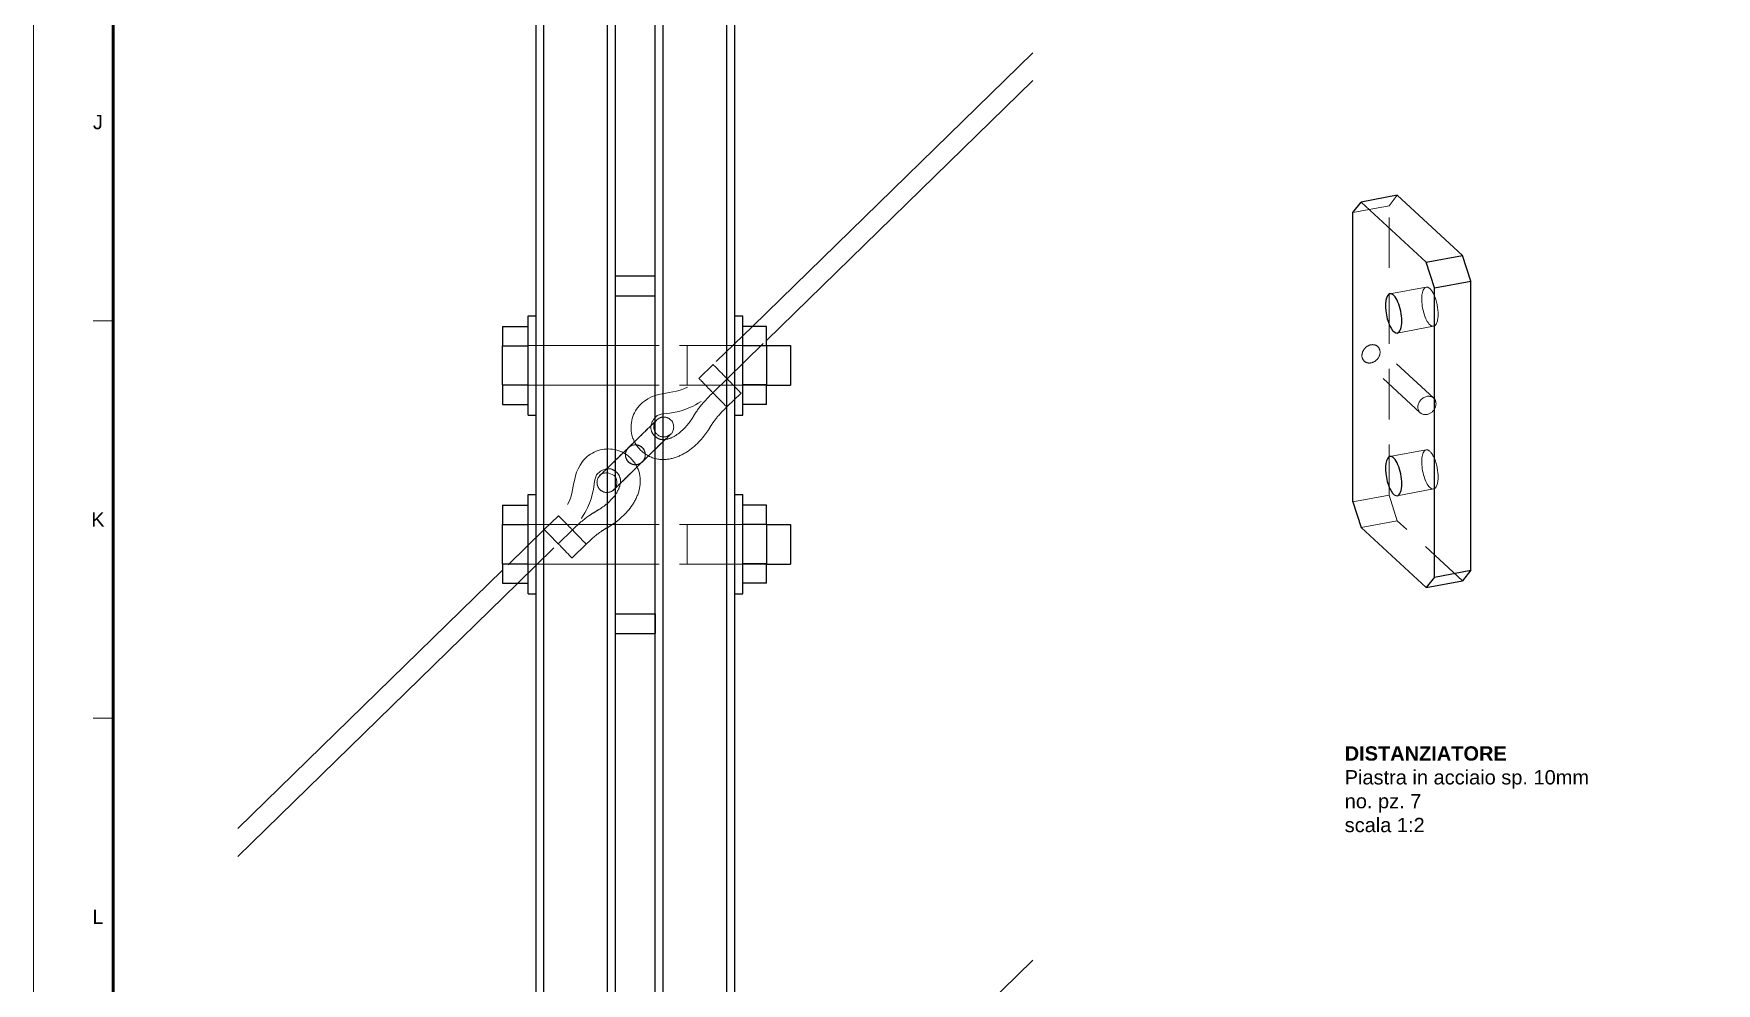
# Model space of a CAD drawing. Header units: millimetres. Extents: x 672 to 1266, y 302 to 1143.
# Drawn here: x 671.8 to 883.5, y 599.9 to 719.4 of the extents above; entities that cross this region are included whole.
import ezdxf
from ezdxf.enums import TextEntityAlignment as Align

# ---------------------------------------------------------------- set-up
doc = ezdxf.new("R2010")
doc.units = ezdxf.units.MM
doc.linetypes.add('HIDDEN', pattern=[9.525, 6.35, -3.175])
doc.layers.get('0').update_dxf_attribs({"color": 2, "true_color": 0xffff00})
for name, color, linetype, lineweight, true_color in [('010', 178, 'Continuous', 9, 0x000000), ('018', 178, 'Continuous', 18, 0x000000), ('050', 178, 'Continuous', 50, 0x000000), ('1_2dist ... 025', 178, 'Continuous', 25, 0x000000), ('1_2dist ... hdn', 250, 'HIDDEN', 9, 0x323232), ('1_2front ... 025', 178, 'Continuous', 25, 0x000000), ('1_2front ... hdn', 250, 'HIDDEN', 9, 0x323232)]:
    doc.layers.add(name, color=color, linetype=linetype, lineweight=lineweight, true_color=true_color)
doc.layers.add('G-ANNO-TEXT', color=178, linetype='Continuous', true_color=0x000000)
doc.styles.add('textstyle178', font='')
doc.styles.add('textstyle90', font='')
doc.styles.add('textstyle93', font='')
doc.styles.add('textstyle96', font='')
doc.styles.get('textstyle178').set_extended_font_data('Arial [TMC ]')
doc.styles.get('textstyle90').set_extended_font_data('Arial [Mono]')
doc.styles.get('textstyle93').set_extended_font_data('Arial [Mono]')
doc.styles.get('textstyle96').set_extended_font_data('Arial [Mono]')

# ---------------------------------------------------------------- blocks, each defined once
blk = doc.blocks.new('title_block')
at = {"layer": '010', "color": 7, "true_color": 0xffffff}
blk.add_lwpolyline([(0, 841), (594, 841), (594, 0), (0, 0)], close=True, dxfattribs=at)
at = {"layer": '018', "color": 7, "true_color": 0xffffff}
for points in [[(7.5, 381), (10, 381)], [(7.5, 331), (10, 331)]]:
    blk.add_lwpolyline(points, dxfattribs=at)
at = {"layer": '050', "color": 7, "true_color": 0xffffff}
blk.add_lwpolyline([(10, 831), (584, 831), (584, 10), (10, 10)], close=True, dxfattribs=at)
at = {"layer": 'G-ANNO-TEXT'}
for s, style, p in [('J', 'textstyle90', (8.09, 406)), ('K', 'textstyle93', (8.09, 356)), ('L', 'textstyle96', (8.09, 306))]:
    blk.add_text(s, height=1.8, dxfattribs=dict(at, style=style)).set_placement(p, align=Align.MIDDLE_CENTER)

msp = doc.modelspace()

# ---------------------------------------------------------------- linework, layer by layer
at = {"layer": '1_2dist ... 025'}
for p, q in [((843.41, 699.06), (838.85, 698.21)), ((851.61, 691.49), (843.41, 699.06)), ((837.82, 696.88), (838.85, 698.21)), ((837.82, 660.49), (837.82, 696.88)), ((838.85, 698.21), (847.05, 690.64)), ((847.05, 690.64), (851.61, 691.49)), ((848.08, 687.42), (847.05, 690.64)), ((852.64, 688.27), (851.61, 691.49)), ((848.08, 687.42), (852.64, 688.27)), ((852.64, 651.88), (852.64, 688.27)), ((848.08, 651.03), (848.08, 687.42)), ((837.82, 660.49), (838.85, 657.27)), ((838.85, 657.27), (847.05, 649.7)), ((848.08, 651.03), (847.05, 649.7)), ((847.05, 649.7), (851.61, 650.55)), ((848.08, 651.03), (852.64, 651.88)), ((852.64, 651.88), (851.61, 650.55))]:
    msp.add_line(p, q, dxfattribs=at)
for points in [[(842.49, 686.65), (841.98, 686.55), (841.78, 685.38), (842.03, 684.02)], [(843.49, 685.63), (843.19, 686.32), (842.81, 686.71), (842.49, 686.65)], [(842.03, 684.02), (842.29, 682.66), (842.9, 681.64), (843.41, 681.73)], [(843.98, 683.25), (843.98, 684.03), (843.79, 684.94), (843.49, 685.63)], [(843.41, 681.73), (843.76, 681.8), (843.98, 682.38), (843.98, 683.25)], [(842.49, 666.18), (841.98, 666.08), (841.78, 664.9), (842.03, 663.55)], [(843.49, 665.16), (843.19, 665.85), (842.81, 666.24), (842.49, 666.18)], [(843.98, 662.77), (843.98, 663.56), (843.79, 664.46), (843.49, 665.16)], [(842.03, 663.55), (842.29, 662.19), (842.9, 661.17), (843.41, 661.26)], [(843.41, 661.26), (843.76, 661.33), (843.98, 661.91), (843.98, 662.77)]]:
    msp.add_open_spline(points, degree=3, dxfattribs=at)
at = {"layer": '1_2dist ... hdn'}
for p, q in [((842.38, 697.73), (843.41, 699.06)), ((842.38, 697.73), (837.82, 696.88)), ((842.38, 661.34), (842.38, 697.73)), ((847.05, 687.5), (842.49, 686.65)), ((847.97, 682.58), (843.41, 681.73)), ((847.99, 673.54), (840.95, 680.03)), ((846.29, 671.7), (839.25, 678.19)), ((847.05, 667.03), (842.49, 666.18)), ((842.38, 661.34), (837.82, 660.49)), ((842.38, 661.34), (843.41, 658.12)), ((847.97, 662.11), (843.41, 661.26)), ((843.41, 658.12), (838.85, 657.27)), ((851.61, 650.55), (843.41, 658.12))]:
    msp.add_line(p, q, dxfattribs=at)
for points in [[(847.05, 687.5), (846.55, 687.4), (846.34, 686.23), (846.59, 684.87)], [(848.05, 686.48), (847.75, 687.17), (847.37, 687.56), (847.05, 687.5)], [(848.54, 684.1), (848.54, 684.88), (848.35, 685.79), (848.05, 686.48)], [(846.59, 684.87), (846.85, 683.51), (847.46, 682.49), (847.97, 682.58)], [(847.97, 682.58), (848.32, 682.65), (848.54, 683.23), (848.54, 684.1)], [(838.96, 678.92), (838.97, 679.2), (839.08, 679.5), (839.27, 679.73)], [(839.27, 679.73), (839.5, 680.03), (839.86, 680.23), (840.2, 680.26)], [(840.2, 680.26), (840.49, 680.29), (840.76, 680.2), (840.95, 680.03)], [(840.95, 680.03), (841.14, 679.86), (841.24, 679.6), (841.24, 679.32)], [(839.25, 678.19), (839.06, 678.37), (838.95, 678.63), (838.96, 678.92)], [(839.94, 677.95), (839.68, 677.94), (839.43, 678.02), (839.25, 678.19)], [(840.81, 678.35), (840.57, 678.11), (840.25, 677.97), (839.94, 677.95)], [(841.24, 679.32), (841.24, 678.98), (841.08, 678.61), (840.81, 678.35)], [(846.38, 673.32), (845.91, 672.82), (845.87, 672.09), (846.29, 671.7)], [(847.99, 673.54), (847.56, 673.93), (846.84, 673.83), (846.38, 673.32)], [(848.28, 672.83), (848.28, 673.11), (848.17, 673.36), (847.99, 673.54)], [(846.29, 671.7), (846.61, 671.41), (847.11, 671.38), (847.55, 671.63)], [(847.55, 671.63), (847.99, 671.88), (848.28, 672.36), (848.28, 672.83)], [(847.05, 667.03), (846.55, 666.93), (846.34, 665.76), (846.59, 664.4)], [(848.05, 666.01), (847.75, 666.7), (847.37, 667.09), (847.05, 667.03)], [(848.54, 663.62), (848.54, 664.41), (848.35, 665.31), (848.05, 666.01)], [(846.59, 664.4), (846.85, 663.04), (847.46, 662.02), (847.97, 662.11)], [(847.97, 662.11), (848.32, 662.18), (848.54, 662.76), (848.54, 663.62)]]:
    msp.add_open_spline(points, degree=3, dxfattribs=at)
at = {"layer": '1_2front ... 025'}
for p, q in [((735.05, 409.91), (735.05, 957.91)), ((736.05, 409.91), (736.05, 957.91)), ((744.05, 409.91), (744.05, 957.91)), ((750.05, 409.91), (750.05, 957.91)), ((751.05, 409.91), (751.05, 957.91)), ((759.05, 409.91), (759.05, 957.91)), ((760.05, 409.91), (760.05, 957.91)), ((745.05, 686.41), (745.05, 758.91)), ((797.55, 717), (762.27, 682.57)), ((764.05, 680.81), (797.55, 713.51)), ((745.05, 688.91), (750.05, 688.91)), ((750.05, 686.41), (750.05, 688.91)), ((745.05, 646.41), (745.05, 686.41)), ((745.05, 686.41), (750.05, 686.41)), ((750.05, 646.41), (750.05, 686.41)), ((734.05, 677.66), (734.05, 683.91)), ((734.05, 683.91), (735.05, 683.91)), ((760.05, 683.91), (761.05, 683.91)), ((761.05, 677.66), (761.05, 683.91)), ((730.85, 682.57), (734.05, 682.57)), ((730.85, 682.57), (730.85, 680.12)), ((764.05, 682.57), (761.05, 682.57)), ((764.05, 680.12), (764.05, 682.57)), ((730.85, 675.21), (730.85, 680.12)), ((730.85, 680.12), (734.05, 680.12)), ((764.05, 680.12), (761.05, 680.12)), ((764.05, 680.16), (767.05, 680.16)), ((764.05, 680.12), (764.05, 675.21)), ((767.05, 680.16), (767.05, 677.66)), ((734.05, 671.41), (734.05, 677.66)), ((761.05, 671.41), (761.05, 677.66)), ((767.05, 677.66), (767.05, 675.16)), ((730.85, 675.21), (734.05, 675.21)), ((730.85, 675.21), (730.85, 672.75)), ((764.05, 675.21), (761.05, 675.21)), ((764.05, 672.75), (764.05, 675.21)), ((764.05, 675.16), (767.05, 675.16)), ((730.85, 672.75), (734.05, 672.75)), ((734.05, 671.41), (735.05, 671.41)), ((760.05, 671.41), (761.05, 671.41)), ((764.05, 672.75), (761.05, 672.75)), ((734.05, 655.16), (734.05, 661.41)), ((734.05, 661.41), (735.05, 661.41)), ((760.05, 661.41), (761.05, 661.41)), ((761.05, 655.16), (761.05, 661.41)), ((730.85, 660.07), (734.05, 660.07)), ((730.85, 660.07), (730.85, 657.62)), ((764.05, 660.07), (761.05, 660.07)), ((764.05, 657.62), (764.05, 660.07)), ((730.85, 652.71), (730.85, 657.62)), ((730.85, 657.62), (734.05, 657.62)), ((764.05, 657.62), (761.05, 657.62)), ((764.05, 657.66), (767.05, 657.66)), ((764.05, 657.62), (764.05, 652.71)), ((767.05, 657.66), (767.05, 655.16)), ((734.05, 648.91), (734.05, 655.16)), ((761.05, 648.91), (761.05, 655.16)), ((767.05, 655.16), (767.05, 652.66)), ((730.85, 652.71), (734.05, 652.71)), ((730.85, 652.71), (730.85, 650.25)), ((764.05, 652.71), (761.05, 652.71)), ((764.05, 650.25), (764.05, 652.71)), ((764.05, 652.66), (767.05, 652.66)), ((730.85, 651.89), (697.55, 619.38)), ((697.55, 615.89), (732.75, 650.25)), ((730.85, 650.25), (734.05, 650.25)), ((764.05, 650.25), (761.05, 650.25)), ((734.05, 648.91), (735.05, 648.91)), ((760.05, 648.91), (761.05, 648.91)), ((745.05, 646.41), (750.05, 646.41)), ((745.05, 573.91), (745.05, 646.41)), ((750.05, 646.41), (750.05, 643.91)), ((745.05, 643.91), (750.05, 643.91)), ((763.99, 570.07), (797.55, 602.83))]:
    msp.add_line(p, q, dxfattribs=at)
at = {"layer": '1_2front ... hdn'}
for p, q in [((735.05, 409.91), (735.05, 957.91)), ((736.05, 409.91), (736.05, 957.91)), ((744.05, 409.91), (744.05, 957.91)), ((745.05, 409.91), (745.05, 957.91)), ((750.05, 409.91), (750.05, 957.91)), ((751.05, 409.91), (751.05, 957.91)), ((759.05, 409.91), (759.05, 957.91)), ((760.05, 409.91), (760.05, 957.91)), ((750.05, 688.91), (745.05, 688.91)), ((745.05, 686.41), (745.05, 688.91)), ((745.05, 686.41), (745.05, 688.91)), ((750.05, 686.41), (750.05, 688.91)), ((745.05, 646.41), (745.05, 686.41)), ((750.05, 686.41), (745.05, 686.41)), ((745.05, 646.41), (745.05, 686.41)), ((750.05, 646.41), (750.05, 686.41)), ((734.05, 683.91), (734.05, 671.41)), ((735.05, 683.91), (735.05, 671.41)), ((735.05, 677.66), (735.05, 683.91)), ((760.05, 683.91), (760.05, 671.41)), ((760.05, 677.66), (760.05, 683.91)), ((761.05, 683.91), (761.05, 671.41)), ((730.85, 682.57), (730.85, 680.12)), ((734.05, 682.57), (734.05, 680.12)), ((734.05, 682.57), (734.05, 680.12)), ((762.27, 682.57), (757.34, 677.76)), ((761.05, 680.12), (761.05, 682.57)), ((761.05, 680.12), (761.05, 682.57)), ((764.05, 680.12), (764.05, 682.57)), ((730.85, 680.12), (734.05, 680.12)), ((730.85, 675.21), (730.85, 680.12)), ((734.05, 680.16), (754.05, 680.16)), ((734.05, 680.16), (735.05, 680.16)), ((734.05, 680.16), (734.05, 680.12)), ((734.05, 680.12), (734.05, 680.16)), ((734.05, 680.16), (734.05, 675.16)), ((734.05, 677.66), (734.05, 680.16)), ((734.05, 675.21), (734.05, 680.12)), ((734.05, 675.21), (734.05, 680.12)), ((734.05, 679.31), (734.05, 680.12)), ((734.05, 680.12), (734.05, 679.31)), ((745.05, 680.16), (735.05, 680.16)), ((735.05, 680.16), (735.05, 675.16)), ((735.05, 677.66), (735.05, 680.16)), ((735.05, 680.16), (735.05, 675.16)), ((735.05, 677.66), (735.05, 680.16)), ((750.05, 680.16), (745.05, 680.16)), ((745.05, 680.16), (745.05, 675.16)), ((745.05, 677.66), (745.05, 680.16)), ((745.05, 680.16), (745.05, 675.16)), ((745.05, 677.66), (745.05, 680.16)), ((760.05, 680.16), (750.05, 680.16)), ((750.05, 680.16), (750.05, 675.16)), ((750.05, 677.66), (750.05, 680.16)), ((750.05, 680.16), (750.05, 675.16)), ((750.05, 677.66), (750.05, 680.16)), ((754.05, 680.16), (764.05, 680.16)), ((754.05, 680.16), (754.05, 677.66)), ((754.05, 675.16), (754.05, 680.16)), ((759.09, 675.97), (764.05, 680.81)), ((760.05, 680.16), (761.05, 680.16)), ((760.05, 680.16), (760.05, 675.16)), ((760.05, 677.66), (760.05, 680.16)), ((760.05, 680.16), (760.05, 675.16)), ((760.05, 677.66), (760.05, 680.16)), ((761.05, 680.16), (764.05, 680.16)), ((761.05, 680.16), (761.05, 675.16)), ((761.05, 677.66), (761.05, 680.16)), ((761.05, 680.16), (761.05, 675.16)), ((761.05, 677.66), (761.05, 680.16)), ((761.05, 680.12), (761.05, 675.21)), ((764.05, 680.12), (761.05, 680.12)), ((761.05, 680.12), (761.05, 675.21)), ((764.05, 680.16), (764.05, 675.16)), ((764.05, 677.66), (764.05, 680.16)), ((764.05, 680.12), (764.05, 675.21)), ((767.05, 675.16), (767.05, 680.16)), ((734.05, 678.48), (734.05, 679.31)), ((734.05, 679.31), (734.05, 678.48)), ((734.05, 676.85), (734.05, 678.48)), ((734.05, 678.48), (734.05, 677.66)), ((734.05, 677.66), (734.05, 676.85)), ((734.05, 675.16), (734.05, 677.66)), ((735.05, 675.16), (735.05, 677.66)), ((735.05, 675.16), (735.05, 677.66)), ((735.05, 671.41), (735.05, 677.66)), ((745.05, 675.16), (745.05, 677.66)), ((745.05, 675.16), (745.05, 677.66)), ((750.05, 675.16), (750.05, 677.66)), ((750.05, 675.16), (750.05, 677.66)), ((754.05, 677.66), (754.05, 675.16)), ((755.55, 676.01), (757.34, 677.76)), ((757.34, 677.76), (757.36, 677.73)), ((757.36, 677.73), (757.34, 677.76)), ((757.36, 677.73), (757.34, 677.76)), ((757.34, 677.76), (757.36, 677.73)), ((757.36, 677.73), (757.43, 677.66)), ((757.43, 677.66), (757.36, 677.73)), ((757.43, 677.66), (757.36, 677.73)), ((757.36, 677.73), (757.43, 677.66)), ((757.43, 677.66), (757.53, 677.56)), ((757.53, 677.56), (757.43, 677.66)), ((757.53, 677.56), (757.43, 677.66)), ((757.43, 677.66), (757.53, 677.56)), ((757.53, 677.56), (757.67, 677.42)), ((757.67, 677.42), (757.53, 677.56)), ((757.67, 677.42), (757.53, 677.56)), ((757.53, 677.56), (757.67, 677.42)), ((760.05, 675.16), (760.05, 677.66)), ((760.05, 675.16), (760.05, 677.66)), ((760.05, 671.41), (760.05, 677.66)), ((761.05, 675.16), (761.05, 677.66)), ((761.05, 675.16), (761.05, 677.66)), ((764.05, 675.16), (764.05, 677.66)), ((734.05, 676.85), (734.05, 676.02)), ((734.05, 676.02), (734.05, 676.85)), ((734.05, 676.02), (734.05, 675.21)), ((734.05, 675.21), (734.05, 676.02)), ((757.3, 674.22), (759.09, 675.97)), ((759.09, 675.97), (757.3, 674.22)), ((757.67, 677.42), (757.84, 677.25)), ((757.84, 677.25), (757.67, 677.42)), ((757.84, 677.25), (757.67, 677.42)), ((757.67, 677.42), (757.84, 677.25)), ((757.84, 677.25), (758.02, 677.06)), ((758.02, 677.06), (757.84, 677.25)), ((758.02, 677.06), (757.84, 677.25)), ((757.84, 677.25), (758.02, 677.06)), ((758.02, 677.06), (758.21, 676.86)), ((758.21, 676.86), (758.02, 677.06)), ((758.21, 676.86), (758.02, 677.06)), ((758.02, 677.06), (758.21, 676.86)), ((758.21, 676.86), (758.41, 676.66)), ((758.41, 676.66), (758.21, 676.86)), ((758.41, 676.66), (758.21, 676.86)), ((758.21, 676.86), (758.41, 676.66)), ((758.41, 676.66), (758.6, 676.47)), ((758.6, 676.47), (758.41, 676.66)), ((758.6, 676.47), (758.41, 676.66)), ((758.41, 676.66), (758.6, 676.47)), ((758.6, 676.47), (758.76, 676.3)), ((758.76, 676.3), (758.6, 676.47)), ((758.76, 676.3), (758.6, 676.47)), ((758.6, 676.47), (758.76, 676.3)), ((758.76, 676.3), (758.9, 676.16)), ((758.9, 676.16), (758.76, 676.3)), ((758.9, 676.16), (758.76, 676.3)), ((758.76, 676.3), (758.9, 676.16)), ((758.9, 676.16), (759, 676.05)), ((759, 676.05), (758.9, 676.16)), ((759, 676.05), (758.9, 676.16)), ((758.9, 676.16), (759, 676.05)), ((759, 676.05), (759.07, 675.99)), ((759.07, 675.99), (759, 676.05)), ((759.07, 675.99), (759, 676.05)), ((759, 676.05), (759.07, 675.99)), ((759.07, 675.99), (759.09, 675.97)), ((759.09, 675.97), (759.07, 675.99)), ((759.09, 675.97), (759.07, 675.99)), ((759.07, 675.99), (759.09, 675.97)), ((759.09, 675.97), (759.11, 675.94)), ((759.11, 675.94), (759.09, 675.97)), ((759.11, 675.94), (759.17, 675.88)), ((759.17, 675.88), (759.11, 675.94)), ((759.17, 675.88), (759.28, 675.77)), ((759.28, 675.77), (759.17, 675.88)), ((759.28, 675.77), (759.42, 675.63)), ((759.42, 675.63), (759.28, 675.77)), ((759.42, 675.63), (759.58, 675.46)), ((759.58, 675.46), (759.42, 675.63)), ((759.58, 675.46), (759.77, 675.27)), ((759.77, 675.27), (759.58, 675.46)), ((730.85, 675.21), (734.05, 675.21)), ((730.85, 675.21), (730.85, 672.75)), ((734.05, 675.21), (734.05, 672.75)), ((734.05, 675.21), (734.05, 672.75)), ((734.05, 675.16), (734.05, 675.21)), ((734.05, 675.21), (734.05, 675.16)), ((734.05, 675.16), (754.05, 675.16)), ((734.05, 675.16), (735.05, 675.16)), ((745.05, 675.16), (735.05, 675.16)), ((750.05, 675.16), (745.05, 675.16)), ((760.05, 675.16), (750.05, 675.16)), ((754.05, 675.16), (764.05, 675.16)), ((757.3, 674.22), (757.32, 674.2)), ((757.32, 674.2), (757.3, 674.22)), ((757.32, 674.2), (757.39, 674.13)), ((757.39, 674.13), (757.32, 674.2)), ((757.39, 674.13), (757.49, 674.02)), ((757.49, 674.02), (757.39, 674.13)), ((757.49, 674.02), (757.63, 673.88)), ((757.63, 673.88), (757.49, 674.02)), ((757.63, 673.88), (757.79, 673.71)), ((757.79, 673.71), (757.63, 673.88)), ((757.79, 673.71), (757.98, 673.52)), ((757.98, 673.52), (757.79, 673.71)), ((757.98, 673.52), (758.17, 673.33)), ((758.17, 673.33), (757.98, 673.52)), ((758.17, 673.33), (758.37, 673.12)), ((758.37, 673.12), (758.17, 673.33)), ((760.84, 674.18), (759.05, 672.43)), ((759.77, 675.27), (759.96, 675.07)), ((759.96, 675.07), (759.77, 675.27)), ((759.96, 675.07), (760.15, 674.87)), ((760.15, 674.87), (759.96, 675.07)), ((760.05, 675.16), (761.05, 675.16)), ((760.15, 674.87), (760.34, 674.68)), ((760.34, 674.68), (760.15, 674.87)), ((760.34, 674.68), (760.51, 674.51)), ((760.51, 674.51), (760.34, 674.68)), ((760.51, 674.51), (760.65, 674.37)), ((760.65, 674.37), (760.51, 674.51)), ((760.65, 674.37), (760.75, 674.26)), ((760.75, 674.26), (760.65, 674.37)), ((760.75, 674.26), (760.81, 674.2)), ((760.81, 674.2), (760.75, 674.26)), ((760.81, 674.2), (760.84, 674.18)), ((760.84, 674.18), (760.81, 674.2)), ((761.05, 672.75), (761.05, 675.21)), ((761.05, 672.75), (761.05, 675.21)), ((764.05, 675.21), (761.05, 675.21)), ((761.05, 675.16), (764.05, 675.16)), ((764.05, 672.75), (764.05, 675.21)), ((758.37, 673.12), (758.55, 672.94)), ((758.55, 672.94), (758.37, 673.12)), ((758.55, 672.94), (758.72, 672.77)), ((758.72, 672.77), (758.55, 672.94)), ((758.72, 672.77), (758.86, 672.63)), ((758.86, 672.63), (758.72, 672.77)), ((758.86, 672.63), (758.96, 672.52)), ((758.96, 672.52), (758.86, 672.63)), ((758.96, 672.52), (759.03, 672.46)), ((759.03, 672.46), (758.96, 672.52)), ((759.03, 672.46), (759.05, 672.43)), ((759.05, 672.43), (759.03, 672.46)), ((748.45, 667.29), (748.45, 667.29)), ((734.05, 661.41), (734.05, 648.91)), ((735.05, 661.41), (735.05, 648.91)), ((735.05, 655.16), (735.05, 661.41)), ((760.05, 661.41), (760.05, 648.91)), ((760.05, 655.16), (760.05, 661.41)), ((761.05, 661.41), (761.05, 648.91)), ((730.85, 660.07), (730.85, 657.62)), ((734.05, 660.07), (734.05, 657.62)), ((734.05, 660.07), (734.05, 657.62)), ((737.88, 658.75), (736.08, 657)), ((761.05, 657.62), (761.05, 660.07)), ((761.05, 657.62), (761.05, 660.07)), ((764.05, 657.62), (764.05, 660.07)), ((730.85, 657.62), (734.05, 657.62)), ((730.85, 652.71), (730.85, 657.62)), ((736.08, 657), (730.85, 651.89)), ((734.05, 657.66), (754.05, 657.66)), ((734.05, 657.66), (735.05, 657.66)), ((734.05, 657.66), (734.05, 657.62)), ((734.05, 657.62), (734.05, 657.66)), ((734.05, 657.66), (734.05, 652.66)), ((734.05, 655.16), (734.05, 657.66)), ((734.05, 652.71), (734.05, 657.62)), ((734.05, 652.71), (734.05, 657.62)), ((734.05, 656.81), (734.05, 657.62)), ((734.05, 657.62), (734.05, 656.81)), ((734.05, 655.97), (734.05, 656.81)), ((734.05, 656.81), (734.05, 655.97)), ((745.05, 657.66), (735.05, 657.66)), ((735.05, 657.66), (735.05, 652.66)), ((735.05, 655.16), (735.05, 657.66)), ((735.05, 657.66), (735.05, 652.66)), ((735.05, 655.16), (735.05, 657.66)), ((736.08, 657), (736.11, 656.98)), ((736.11, 656.98), (736.08, 657)), ((736.11, 656.98), (736.08, 657)), ((736.08, 657), (736.11, 656.98)), ((736.11, 656.98), (736.17, 656.91)), ((736.17, 656.91), (736.11, 656.98)), ((736.17, 656.91), (736.11, 656.98)), ((736.11, 656.98), (736.17, 656.91)), ((736.17, 656.91), (736.28, 656.81)), ((736.28, 656.81), (736.17, 656.91)), ((736.28, 656.81), (736.17, 656.91)), ((736.17, 656.91), (736.28, 656.81)), ((736.28, 656.81), (736.42, 656.67)), ((736.42, 656.67), (736.28, 656.81)), ((736.42, 656.67), (736.28, 656.81)), ((736.28, 656.81), (736.42, 656.67)), ((736.42, 656.67), (736.58, 656.5)), ((736.58, 656.5), (736.42, 656.67)), ((736.58, 656.5), (736.42, 656.67)), ((736.42, 656.67), (736.58, 656.5)), ((736.58, 656.5), (736.77, 656.31)), ((736.77, 656.31), (736.58, 656.5)), ((736.77, 656.31), (736.58, 656.5)), ((736.58, 656.5), (736.77, 656.31)), ((736.77, 656.31), (736.96, 656.11)), ((736.96, 656.11), (736.77, 656.31)), ((736.96, 656.11), (736.77, 656.31)), ((736.77, 656.31), (736.96, 656.11)), ((739.62, 656.96), (737.83, 655.21)), ((737.83, 655.21), (739.62, 656.96)), ((739.62, 656.96), (739.64, 656.94)), ((739.64, 656.94), (739.62, 656.96)), ((739.64, 656.94), (739.71, 656.87)), ((739.71, 656.87), (739.64, 656.94)), ((739.71, 656.87), (739.81, 656.77)), ((739.81, 656.77), (739.71, 656.87)), ((739.81, 656.77), (739.95, 656.62)), ((739.95, 656.62), (739.81, 656.77)), ((739.95, 656.62), (740.12, 656.46)), ((740.12, 656.46), (739.95, 656.62)), ((740.12, 656.46), (740.3, 656.27)), ((740.3, 656.27), (740.12, 656.46)), ((750.05, 657.66), (745.05, 657.66)), ((745.05, 657.66), (745.05, 652.66)), ((745.05, 655.16), (745.05, 657.66)), ((745.05, 657.66), (745.05, 652.66)), ((745.05, 655.16), (745.05, 657.66)), ((760.05, 657.66), (750.05, 657.66)), ((750.05, 657.66), (750.05, 652.66)), ((750.05, 655.16), (750.05, 657.66)), ((750.05, 657.66), (750.05, 652.66)), ((750.05, 655.16), (750.05, 657.66)), ((754.05, 657.66), (764.05, 657.66)), ((754.05, 657.66), (754.05, 655.16)), ((754.05, 652.66), (754.05, 657.66)), ((760.05, 657.66), (761.05, 657.66)), ((760.05, 657.66), (760.05, 652.66)), ((760.05, 655.16), (760.05, 657.66)), ((760.05, 657.66), (760.05, 652.66)), ((760.05, 655.16), (760.05, 657.66)), ((761.05, 657.66), (764.05, 657.66)), ((761.05, 657.66), (761.05, 652.66)), ((761.05, 655.16), (761.05, 657.66)), ((761.05, 657.66), (761.05, 652.66)), ((761.05, 655.16), (761.05, 657.66)), ((761.05, 657.62), (761.05, 652.71)), ((764.05, 657.62), (761.05, 657.62)), ((761.05, 657.62), (761.05, 652.71)), ((764.05, 657.66), (764.05, 652.66)), ((764.05, 655.16), (764.05, 657.66)), ((764.05, 657.62), (764.05, 652.71)), ((767.05, 652.66), (767.05, 657.66)), ((732.75, 650.25), (737.83, 655.21)), ((734.05, 654.35), (734.05, 655.97)), ((734.05, 655.97), (734.05, 655.16)), ((734.05, 655.16), (734.05, 654.35)), ((734.05, 652.66), (734.05, 655.16)), ((734.05, 654.35), (734.05, 653.52)), ((734.05, 653.52), (734.05, 654.35)), ((735.05, 652.66), (735.05, 655.16)), ((735.05, 652.66), (735.05, 655.16)), ((735.05, 648.91), (735.05, 655.16)), ((736.96, 656.11), (737.15, 655.91)), ((737.15, 655.91), (736.96, 656.11)), ((737.15, 655.91), (736.96, 656.11)), ((736.96, 656.11), (737.15, 655.91)), ((737.15, 655.91), (737.34, 655.72)), ((737.34, 655.72), (737.15, 655.91)), ((737.34, 655.72), (737.15, 655.91)), ((737.15, 655.91), (737.34, 655.72)), ((737.34, 655.72), (737.5, 655.55)), ((737.5, 655.55), (737.34, 655.72)), ((737.5, 655.55), (737.34, 655.72)), ((737.34, 655.72), (737.5, 655.55)), ((737.5, 655.55), (737.64, 655.41)), ((737.64, 655.41), (737.5, 655.55)), ((737.64, 655.41), (737.5, 655.55)), ((737.5, 655.55), (737.64, 655.41)), ((737.64, 655.41), (737.75, 655.3)), ((737.75, 655.3), (737.64, 655.41)), ((737.75, 655.3), (737.64, 655.41)), ((737.64, 655.41), (737.75, 655.3)), ((737.75, 655.3), (737.81, 655.24)), ((737.81, 655.24), (737.75, 655.3)), ((737.81, 655.24), (737.75, 655.3)), ((737.75, 655.3), (737.81, 655.24)), ((737.81, 655.24), (737.83, 655.21)), ((737.83, 655.21), (737.81, 655.24)), ((737.83, 655.21), (737.81, 655.24)), ((737.81, 655.24), (737.83, 655.21)), ((737.83, 655.21), (737.86, 655.19)), ((737.86, 655.19), (737.83, 655.21)), ((737.86, 655.19), (737.92, 655.13)), ((737.92, 655.13), (737.86, 655.19)), ((737.92, 655.13), (738.03, 655.02)), ((738.03, 655.02), (737.92, 655.13)), ((738.03, 655.02), (738.16, 654.88)), ((738.16, 654.88), (738.03, 655.02)), ((738.16, 654.88), (738.33, 654.71)), ((738.33, 654.71), (738.16, 654.88)), ((738.33, 654.71), (738.51, 654.52)), ((738.51, 654.52), (738.33, 654.71)), ((738.51, 654.52), (738.71, 654.32)), ((738.71, 654.32), (738.51, 654.52)), ((738.71, 654.32), (738.9, 654.12)), ((738.9, 654.12), (738.71, 654.32)), ((739.58, 653.43), (741.37, 655.17)), ((740.3, 656.27), (740.49, 656.07)), ((740.49, 656.07), (740.3, 656.27)), ((740.49, 656.07), (740.69, 655.87)), ((740.69, 655.87), (740.49, 656.07)), ((740.69, 655.87), (740.87, 655.68)), ((740.87, 655.68), (740.69, 655.87)), ((740.87, 655.68), (741.04, 655.51)), ((741.04, 655.51), (740.87, 655.68)), ((741.04, 655.51), (741.18, 655.37)), ((741.18, 655.37), (741.04, 655.51)), ((741.18, 655.37), (741.28, 655.26)), ((741.28, 655.26), (741.18, 655.37)), ((741.28, 655.26), (741.34, 655.19)), ((741.34, 655.19), (741.28, 655.26)), ((741.34, 655.19), (741.37, 655.17)), ((741.37, 655.17), (741.34, 655.19)), ((745.05, 652.66), (745.05, 655.16)), ((745.05, 652.66), (745.05, 655.16)), ((750.05, 652.66), (750.05, 655.16)), ((750.05, 652.66), (750.05, 655.16)), ((754.05, 655.16), (754.05, 652.66)), ((760.05, 652.66), (760.05, 655.16)), ((760.05, 652.66), (760.05, 655.16)), ((760.05, 648.91), (760.05, 655.16)), ((761.05, 652.66), (761.05, 655.16)), ((761.05, 652.66), (761.05, 655.16)), ((764.05, 652.66), (764.05, 655.16)), ((730.85, 652.71), (734.05, 652.71)), ((730.85, 652.71), (730.85, 650.25)), ((734.05, 653.52), (734.05, 652.71)), ((734.05, 652.71), (734.05, 653.52)), ((734.05, 652.71), (734.05, 650.25)), ((734.05, 652.71), (734.05, 650.25)), ((734.05, 652.66), (734.05, 652.71)), ((734.05, 652.71), (734.05, 652.66)), ((734.05, 652.66), (754.05, 652.66)), ((734.05, 652.66), (735.05, 652.66)), ((745.05, 652.66), (735.05, 652.66)), ((738.9, 654.12), (739.09, 653.93)), ((739.09, 653.93), (738.9, 654.12)), ((739.09, 653.93), (739.25, 653.76)), ((739.25, 653.76), (739.09, 653.93)), ((739.25, 653.76), (739.39, 653.62)), ((739.39, 653.62), (739.25, 653.76)), ((739.39, 653.62), (739.49, 653.51)), ((739.49, 653.51), (739.39, 653.62)), ((739.49, 653.51), (739.56, 653.45)), ((739.56, 653.45), (739.49, 653.51)), ((739.56, 653.45), (739.58, 653.43)), ((739.58, 653.43), (739.56, 653.45)), ((750.05, 652.66), (745.05, 652.66)), ((760.05, 652.66), (750.05, 652.66)), ((754.05, 652.66), (764.05, 652.66)), ((760.05, 652.66), (761.05, 652.66)), ((761.05, 650.25), (761.05, 652.71)), ((761.05, 650.25), (761.05, 652.71)), ((764.05, 652.71), (761.05, 652.71)), ((761.05, 652.66), (764.05, 652.66)), ((764.05, 650.25), (764.05, 652.71)), ((750.05, 646.41), (745.05, 646.41)), ((745.05, 646.41), (745.05, 643.91)), ((745.05, 646.41), (745.05, 643.91)), ((750.05, 646.41), (750.05, 643.91)), ((750.05, 643.91), (745.05, 643.91))]:
    msp.add_line(p, q, dxfattribs=at)
for points in [[(748.22, 672.78), (750.68, 675.03), (752.91, 673.33), (755.55, 676.01)], [(755.81, 675.75), (755.65, 675.91), (755.55, 676.01), (755.55, 676.01)], [(755.55, 676.01), (755.55, 676.01), (755.65, 675.91), (755.81, 675.75)], [(756.43, 675.12), (756.2, 675.35), (755.97, 675.58), (755.81, 675.75)], [(755.81, 675.75), (755.97, 675.58), (756.2, 675.35), (756.43, 675.12)], [(749.97, 670.99), (750.63, 672.22), (753.12, 670.66), (757.3, 674.22)], [(757.3, 674.22), (756.37, 673.31), (755.81, 672.66), (755.42, 672.11)], [(757.04, 674.48), (756.88, 674.64), (756.66, 674.88), (756.43, 675.12)], [(756.43, 675.12), (756.66, 674.88), (756.88, 674.64), (757.04, 674.48)], [(757.3, 674.22), (757.3, 674.22), (757.21, 674.31), (757.04, 674.48)], [(757.04, 674.48), (757.21, 674.31), (757.3, 674.22), (757.3, 674.22)], [(747.12, 668.87), (746.78, 670.28), (747.19, 671.76), (748.22, 672.78)], [(751.14, 671.16), (750.82, 671.16), (750.49, 671.03), (750.26, 670.8)], [(752.02, 670.78), (751.79, 671.01), (751.47, 671.15), (751.14, 671.16)], [(754.94, 671.38), (754.81, 671.17), (754.7, 671), (754.59, 670.83)], [(755.42, 672.11), (755.22, 671.83), (755.06, 671.59), (754.94, 671.38)], [(759.05, 672.43), (758.19, 671.59), (757.74, 671.05), (757.45, 670.64)], [(746.58, 667.22), (747.54, 668.14), (748.49, 669.08), (749.17, 669.74)], [(748.76, 669.35), (748.16, 668.76), (747.42, 668.03), (746.68, 667.31)], [(748.43, 665.52), (750.31, 667.36), (752.05, 669.06), (752, 669.01)], [(750.14, 670.68), (749.93, 670.48), (749.43, 670), (748.76, 669.35)], [(749.17, 669.74), (749.85, 670.41), (750.26, 670.8), (750.26, 670.8)], [(749.55, 669.49), (749.41, 669.96), (749.6, 670.66), (749.97, 670.99)], [(749.95, 668.79), (749.75, 668.99), (749.61, 669.25), (749.55, 669.49)], [(749.88, 669.97), (749.86, 669.71), (749.94, 669.44), (750.08, 669.22)], [(750.15, 670.69), (749.99, 670.49), (749.89, 670.23), (749.88, 669.97)], [(750.08, 670.62), (750.08, 670.62), (750.09, 670.63), (750.15, 670.69)], [(750.11, 670.65), (750.09, 670.63), (750.08, 670.62), (750.08, 670.62)], [(750.08, 669.22), (750.37, 668.76), (750.98, 668.54), (751.49, 668.71)], [(750.18, 670.72), (750.17, 670.71), (750.14, 670.68), (750.11, 670.65)], [(750.26, 670.8), (750.25, 670.8), (750.21, 670.76), (750.14, 670.68)], [(750.2, 670.75), (750.19, 670.74), (750.21, 670.75), (750.18, 670.72)], [(750.23, 670.78), (750.22, 670.77), (750.21, 670.76), (750.2, 670.75)], [(750.26, 670.8), (750.26, 670.8), (750.24, 670.79), (750.23, 670.78)], [(750.26, 670.8), (750.26, 670.8), (750.25, 670.8), (750.26, 670.8)], [(752, 669.01), (752, 669.01), (751.77, 668.78), (751.34, 668.37)], [(751.49, 668.71), (752.39, 669.21), (751.86, 668.96), (752, 669.01)], [(752, 669.01), (751.99, 669), (752.01, 669.01), (752.01, 669.01)], [(752.01, 669.01), (752.31, 669.16), (752.63, 670.28), (752.02, 670.78)], [(754.59, 670.83), (754.15, 670.16), (753.38, 669.32), (752.63, 668.85)], [(756.67, 669.44), (756.05, 668.52), (755.13, 667.48), (753.96, 666.74)], [(757.06, 670.07), (756.95, 669.88), (756.82, 669.67), (756.67, 669.44)], [(757.45, 670.64), (757.3, 670.44), (757.18, 670.26), (757.06, 670.07)], [(745.21, 667), (743.81, 667.38), (742.33, 667), (741.28, 666)], [(744.12, 664.81), (744.76, 665.43), (745.67, 666.32), (746.58, 667.22)], [(744.59, 665.27), (745.19, 665.86), (745.93, 666.58), (746.68, 667.31)], [(747.01, 665.92), (746.53, 666.42), (745.92, 666.81), (745.21, 667)], [(747.56, 667.66), (746.88, 667.67), (746.31, 667.12), (746.3, 666.43)], [(747.55, 667.66), (746.86, 667.66), (746.3, 667.1), (746.3, 666.41)], [(746.3, 666.44), (746.31, 666.75), (746.43, 667.05), (746.64, 667.27)], [(746.32, 666.61), (746.36, 666.9), (746.5, 667.13), (746.68, 667.31)], [(746.64, 667.27), (746.89, 667.54), (747.29, 667.69), (747.66, 667.66)], [(747.38, 667.65), (747.09, 667.61), (746.85, 667.48), (746.68, 667.31)], [(748.16, 667.05), (747.67, 667.54), (747.31, 668.16), (747.12, 668.87)], [(748.04, 667.56), (747.81, 667.66), (747.58, 667.68), (747.38, 667.65)], [(748.8, 666.41), (748.8, 667.1), (748.24, 667.66), (747.55, 667.66)], [(748.8, 666.4), (748.81, 667.09), (748.26, 667.65), (747.56, 667.66)], [(747.66, 667.66), (747.96, 667.63), (748.26, 667.49), (748.46, 667.27)], [(748.45, 667.29), (748.33, 667.41), (748.19, 667.5), (748.04, 667.56)], [(749.96, 665.96), (749.26, 666.16), (748.65, 666.55), (748.16, 667.05)], [(751.34, 668.37), (750.69, 667.73), (749.56, 666.63), (748.42, 665.52)], [(748.45, 667.29), (748.56, 667.16), (748.65, 667.02), (748.71, 666.88)], [(748.46, 667.27), (748.68, 667.04), (748.8, 666.73), (748.8, 666.41)], [(748.71, 666.88), (748.8, 666.64), (748.82, 666.41), (748.78, 666.21)], [(750.64, 668.37), (750.4, 668.44), (750.15, 668.59), (749.95, 668.79)], [(751.52, 668.37), (751.17, 668.29), (750.87, 668.3), (750.64, 668.37)], [(752.63, 668.85), (752.25, 668.61), (751.86, 668.45), (751.52, 668.37)], [(741.28, 666), (738.97, 663.6), (740.62, 661.33), (737.88, 658.75)], [(743.1, 663.81), (743.1, 663.81), (743.47, 664.18), (744.12, 664.81)], [(743.21, 663.93), (743.42, 664.13), (743.92, 664.61), (744.59, 665.27)], [(748.42, 665.52), (747.49, 664.61), (746.56, 663.7), (745.9, 663.05)], [(745.91, 663.07), (746.58, 663.72), (747.5, 664.62), (748.43, 665.52)], [(746.39, 665.95), (746.3, 666.19), (746.28, 666.41), (746.32, 666.61)], [(746.76, 665.45), (746.46, 665.68), (746.29, 666.06), (746.3, 666.44)], [(746.3, 666.43), (746.29, 665.74), (746.84, 665.17), (747.54, 665.16)], [(746.3, 666.41), (746.3, 665.72), (746.86, 665.16), (747.55, 665.16)], [(746.65, 665.54), (746.54, 665.66), (746.45, 665.8), (746.39, 665.95)], [(746.65, 665.54), (746.77, 665.42), (746.92, 665.32), (747.06, 665.26)], [(747.61, 665.16), (747.31, 665.15), (747, 665.25), (746.76, 665.45)], [(748.05, 664.1), (747.87, 664.8), (747.5, 665.42), (747.01, 665.92)], [(747.06, 665.26), (747.29, 665.16), (747.52, 665.14), (747.72, 665.17)], [(747.54, 665.16), (748.22, 665.15), (748.79, 665.71), (748.8, 666.4)], [(747.55, 665.16), (748.24, 665.16), (748.8, 665.72), (748.8, 666.41)], [(748.32, 665.43), (748.12, 665.27), (747.87, 665.18), (747.61, 665.16)], [(747.72, 665.17), (748.01, 665.22), (748.24, 665.35), (748.42, 665.52)], [(748.8, 666.41), (748.8, 666.03), (748.62, 665.66), (748.32, 665.43)], [(748.78, 666.21), (748.74, 665.92), (748.6, 665.69), (748.42, 665.52)], [(752.06, 665.93), (751.38, 665.78), (750.67, 665.77), (749.96, 665.96)], [(753.96, 666.74), (753.37, 666.36), (752.73, 666.08), (752.06, 665.93)], [(743.02, 664.21), (741.79, 663.58), (743.28, 661.05), (739.62, 656.96)], [(742.72, 662.93), (742.72, 663.26), (742.86, 663.58), (743.1, 663.81)], [(743.08, 662.05), (742.85, 662.28), (742.72, 662.61), (742.72, 662.93)], [(744.87, 663.79), (743.55, 664.65), (742.85, 663.58), (743.1, 663.81)], [(744.54, 664.6), (744.06, 664.75), (743.37, 664.57), (743.02, 664.21)], [(743.1, 663.81), (743.1, 663.81), (743.14, 663.85), (743.21, 663.93)], [(743.1, 663.81), (743.1, 663.81), (743.1, 663.81), (743.1, 663.81)], [(745.23, 664.18), (745.02, 664.38), (744.77, 664.53), (744.54, 664.6)], [(744.83, 662.02), (745, 662.18), (745.49, 662.66), (746, 663.16)], [(745.9, 663.05), (745.23, 662.4), (744.84, 662.02), (744.84, 662.03)], [(744.95, 662.14), (745.34, 662.61), (745.3, 663.37), (744.87, 663.79)], [(746, 663.16), (746.41, 663.55), (747.1, 664.22), (744.95, 662.14)], [(745.13, 662.3), (745.31, 662.48), (745.58, 662.74), (745.91, 663.07)], [(745.63, 663.48), (745.57, 663.72), (745.43, 663.97), (745.23, 664.18)], [(745.61, 662.6), (745.69, 662.95), (745.69, 663.24), (745.63, 663.48)], [(748.03, 662), (748.2, 662.68), (748.23, 663.39), (748.05, 664.1)], [(743.07, 659.59), (743.75, 660.01), (744.61, 660.76), (745.11, 661.5)], [(743.08, 662.05), (743.3, 661.81), (743.63, 661.67), (743.96, 661.67)], [(743.96, 661.67), (744.28, 661.66), (744.61, 661.79), (744.84, 662.02)], [(744.74, 661.93), (744.68, 661.87), (744.64, 661.84), (744.83, 662.02)], [(744.91, 662.09), (744.89, 662.07), (744.81, 662), (744.74, 661.93)], [(744.84, 662.03), (744.85, 662.03), (744.94, 662.12), (745.13, 662.3)], [(744.84, 662.03), (744.84, 662.02), (744.85, 662.03), (744.85, 662.03)], [(744.84, 662.02), (744.85, 662.03), (744.84, 662.02), (744.84, 662.03)], [(744.85, 662.03), (744.85, 662.03), (744.86, 662.04), (744.86, 662.04)], [(744.86, 662.04), (744.87, 662.05), (744.88, 662.06), (744.9, 662.08)], [(744.9, 662.08), (744.92, 662.1), (744.93, 662.12), (744.91, 662.09)], [(745.11, 661.5), (745.35, 661.88), (745.52, 662.26), (745.61, 662.6)], [(747.18, 660.12), (747.57, 660.7), (747.87, 661.34), (748.03, 662)], [(738.13, 658.49), (737.97, 658.65), (737.87, 658.75), (737.88, 658.75)], [(737.88, 658.75), (737.87, 658.75), (737.97, 658.65), (738.13, 658.49)], [(738.75, 657.86), (738.52, 658.09), (738.29, 658.32), (738.13, 658.49)], [(738.13, 658.49), (738.29, 658.32), (738.52, 658.09), (738.75, 657.86)], [(739.62, 656.96), (740.55, 657.87), (741.22, 658.41), (741.78, 658.79)], [(741.78, 658.79), (742.06, 658.98), (742.3, 659.13), (742.52, 659.25)], [(742.52, 659.25), (742.73, 659.38), (742.9, 659.48), (743.07, 659.59)], [(744.41, 657.48), (745.35, 658.07), (746.41, 658.96), (747.18, 660.12)], [(739.37, 657.22), (739.2, 657.39), (738.98, 657.62), (738.75, 657.86)], [(738.75, 657.86), (738.98, 657.62), (739.2, 657.39), (739.37, 657.22)], [(739.62, 656.96), (739.62, 656.96), (739.53, 657.06), (739.37, 657.22)], [(739.37, 657.22), (739.53, 657.06), (739.62, 656.96), (739.62, 656.96)], [(741.37, 655.17), (742.23, 656.01), (742.78, 656.45), (743.19, 656.73)], [(743.19, 656.73), (743.4, 656.87), (743.58, 656.99), (743.78, 657.1)], [(743.78, 657.1), (743.97, 657.21), (744.18, 657.33), (744.41, 657.48)]]:
    msp.add_open_spline(points, degree=3, dxfattribs=at)

# ---------------------------------------------------------------- block references
at = {"zscale": 37.79527559055241}
msp.add_blockref('title_block', (671.84, 302.27), dxfattribs=at)

# ---------------------------------------------------------------- texts
at = {"layer": 'G-ANNO-TEXT', "insert": (836.79, 618.91), "char_height": 1.8, "attachment_point": 7, "style": 'textstyle178'}
msp.add_mtext('\\fArial [TMC ]|b1|i0|c0|p0;DISTANZIATORE\\fArial [TMC ]|b0|i0|c0|p0;\\PPiastra in acciaio sp. 10mm\\Pno. pz. 7\\Pscala 1:2', dxfattribs=at)

doc.saveas('drawing.dxf')
